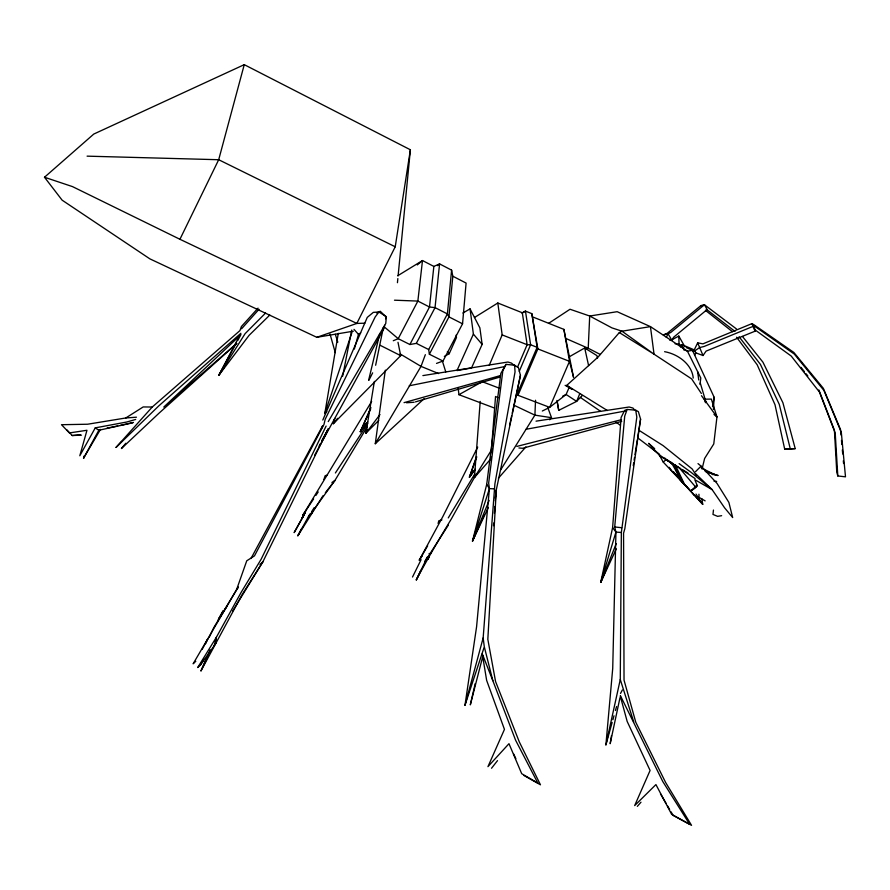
<?xml version="1.0" encoding="UTF-8"?>
<svg xmlns="http://www.w3.org/2000/svg" width="890" height="890" viewBox="0 0 890 890"><rect width="100%" height="100%" fill="white"/><g stroke="black" fill="none" stroke-linecap="round" stroke-linejoin="round"><path stroke-width="1.33" d="M635.705 410.179L636.817 417.11L621.354 532.487L620.274 679.504L605.901 744.874L612.721 668.401L615.936 532.087L614.712 526.969L624.724 416.064L627.161 409.433L635.705 410.179L638.364 411.636L640.577 419.134L624.825 528.749L623.556 533.199L624.035 680.127L635.794 722.279L665.609 782.466L691.541 825.341L673.152 815.429L671.049 811.836M535.546 400.244L534.901 415.141L500.681 469.876M713.446 409.467L714.136 397.229L692.476 350.382L686.379 347.612M496.297 489.934L487.831 639.343L495.574 681.562L519.304 741.915L540.464 784.802L524.01 775.524M514.631 365.212L515.043 371.898L494.907 483.782L483.159 637.919L464.969 705.269L476.584 626.76L489.433 488.632L488.655 483.081L502.839 370.707L506.021 364.377L514.631 365.212L518.447 367.692L520.439 375.369L496.008 491.28L495.274 498.189M493.472 525.734L493.672 522.975M494.384 513.33L494.896 506.443M495.307 500.925L496.008 491.28M490.835 458.862L474.448 477.518L480.211 401.412M490.646 459.529L490.857 456.793M491.18 452.687L495.541 396.495L498 397.663M616.347 548.83L600.717 582.383L612.609 527.592L621.12 417.443L624.024 411.614M436.523 363.409L442.998 361.04L462.555 323.804L466.093 283.076L452.821 276.212L451.597 270.137L439.582 263.907L433.853 266.41L422.494 260.548L397.741 275.733M322.814 420.036L367.27 317.396L373.31 312.368L378.929 312.012L386.36 316.673L385.748 323.515L328.243 421.604M451.597 270.137L447.392 313.914L428.702 349.559L429.369 354.242L442.998 361.04M452.821 276.212L448.949 316.885L429.369 354.242M397.441 282.697L397.841 278.581M398.108 275.844L410.379 149.776L244.261 64.659L93.784 134.056L44.5 177.244L62.133 200.172L149.887 258.868L316.807 337.31L353.386 331.18M433.853 266.41L429.503 307.005L409.889 344.519L398.219 338.69L384.413 327.019M713.457 510.048L712.979 514.431L717.618 516.356L721.634 515.677M312.09 513.308L312.368 510.994M488.365 507.478L472.49 541.131L486.708 484.405L500.814 373.444L506.021 364.377M384.591 325.284L384.246 327.987L314.682 455.157M699.974 384.458L700.808 378.005L687.403 351.149L650.445 326.63L617.171 311.7L589.703 316.017L570.023 309.253L548.518 323.426M424.041 398.731L375.28 443.732L385.326 370.162M316.807 337.31L356.823 323.437L395.227 246.786L410.379 149.776M633.257 465.57L633.691 462.845M634.114 460.108L634.548 457.382M634.982 454.645L637.34 439.627M637.774 436.89L640.577 419.134M374.378 381.398L365.901 433.152L378.695 420.481M611.519 735.552L610.173 743.695L619.974 697.749M326.786 411.603L324.805 413.516L338.289 333.316M712.545 406.63L714.136 397.229M334.128 419.657L333.327 423.729L400.7 355.655L397.997 342.294M342.65 376.225L351.695 330.068M375.647 365.245L383.379 327.286M509.603 425.286L511.661 415.841M512.24 413.138L520.439 375.369M475.193 683.587L470.309 704.869L482.947 655.752M368.683 380.063L379.785 333.55M702.043 469.052L704.635 458.439L713.769 443.954L716.962 416.932L711.344 399.098L704.524 399.187L705.492 402.714M214.145 645.806L216.081 642.858L216.337 637.329L197.702 667.544L200.283 665.231L214.145 645.806L216.337 637.329L241.123 592.395L261.115 559.298L326.107 426.088M438.103 523.453L438.803 520.784L441.941 519.86M244.261 64.659L218.695 159.722L179.936 239.277L72.502 186.611L44.5 177.244M605.901 744.874L612.153 722.402M612.887 719.754L613.989 715.783M615.468 710.498L616.57 706.538M334.829 418.389L333.327 423.729L337.622 418.333M354.342 349.047L358.47 334.373L360.695 332.849M483.949 647.887L464.969 705.269M607.125 567.353L600.717 582.383L615.936 532.087L612.609 527.592M83.538 458.239L98.846 430.259L100.425 429.425L83.538 458.239L84.35 455.636M428.947 555.594L427.701 559.476L429.203 557.24M480.745 522.374L472.49 541.131L489.433 488.632L486.708 484.405M324.805 413.516L351.995 332.27M385.648 318.809L386.36 316.673M367.214 429.258L365.901 433.152L379.997 414.54M323.882 479.465L325.173 475.683L327.431 475.104M475.293 469.531L469.43 477.196L476.45 456.615M195.789 661.292L193.13 663.806L236.506 589.836L246.753 560.8L254.484 555.861L323.971 424.474L325.184 419.301L375.202 316.918L378.929 312.012M474.982 469.241L469.43 477.196L476.773 456.87M425.342 354.676L421.014 366.38L375.28 443.732M600.717 582.383L616.214 543.701M321.112 429.57L322.658 425.754L250.98 558.497M579.724 393.781L576.631 401.39L558.753 410.346L556.906 400.455M472.49 541.131L489.166 500.391M489.266 365.267L502.171 334.907L497.81 303.001L474.481 317.507M694.745 355.21L695.758 352.841L694.256 349.87L682.052 344.697L680.405 346.922M517.468 367.336L527.136 344.708L522.308 312.779L497.81 303.001M519.248 371.341L530.618 344.775L525.456 311.099L522.308 312.779M569.288 387.117L566.107 394.481L549.675 407.353L517.991 395.305L537.86 348.913L531.831 313.658L525.456 311.099L522.041 313.147M321.735 440.973L328.199 429.024L262.862 561.835L242.225 594.42L200.995 670.871L210.196 649.845M367.804 421.938L360.328 431.695L370.896 407.486M481.846 519.871L484.038 514.865M444.332 356.389L449.194 353.742L456.448 337.577L456.147 335.074M470.053 308.897L473.391 334.117L456.982 370.585L471.5 367.982L482.135 344.386L479.877 327.865L470.053 308.897L462.889 313.024M205.668 643.637L207.882 638.731L202.152 649.422M366.702 422.761L360.328 431.695L370.663 408.988M469.43 477.196L472.29 471.021M200.995 670.871L206.758 658.478M209.15 637.418L213.811 627.584L238.32 586.933M476.15 474.37L451.508 518.659C439.36 538.795 427.378 559.087 416.286 579.935L420.903 570.256M416.286 579.935L427.311 557.24M694.256 349.87L697.671 342.839L702.922 343.851L751.928 323.615L753.919 324.716L793.847 352.451L823.339 388.329L840.494 429.536L840.994 434.976M412.515 577.031L421.103 559.665M666.298 337.366L668.078 333.761L670.804 332.426L704.435 304.758L736.497 328.966M368.972 380.175L372.654 372.843M477.719 447.091L443.031 516.222L419.279 560.188L422.361 555.66M323.048 495.674L297.861 535.758L301.699 528.415M409.889 344.519L416.342 343.373L435.043 307.628L439.582 263.907L437.48 265.654M269.781 315.071L249.1 335.33L218.795 375.313L240.856 333.294L158.843 405.84L116.056 447.403L152.257 407.019L239.944 330.602L241.401 326.53L258.055 308.129M319.132 446.068L320.422 443.632M321.724 441.195L328.199 429.024M360.328 431.695L364.767 423.329M227.351 605.745L218.406 619.44L222.967 610.907M620.497 693.477L622.355 689.995M427.278 557.151L424.741 561.879L448.293 525.189M224.191 367.247L218.795 375.313L236.373 342.995M237.674 340.603L240.934 334.618L163.76 407.075L236.684 343.406M297.861 535.758L309.731 514.264M135.669 419.446L126.792 422.005L95.252 427.868L79.811 455.758L86.964 430.271L69.387 432.941L61.499 424.708L87.598 424.23L125.768 417.977L136.459 417.199M304.903 513.274L294.145 532.62L304.113 514.865M671.883 340.325L673.608 337.254L707.172 309.531L704.435 304.758L700.864 305.659L667.278 333.272L663.284 334.918L668.078 333.761L671.883 340.325L669.658 340.036M218.406 619.44L223.179 611.041M200.283 665.231L203.788 659.234M304.858 513.23L302.088 517.969L305.626 511.494M419.279 560.188L427.645 545.848M371.642 401.446L302.889 515.143L304.547 512.963M448.26 517.913L474.748 474.047M367.292 426.711L334.907 480.489L308.407 517.112L310.577 513.563M312.023 511.194L314.203 507.645M232.724 610.907L262.862 561.835L259.991 564.527M474.448 477.518L491.981 449.183M218.795 375.313L245.117 333.639L265.543 313.069M335.397 472.968L367.793 423.573M302.889 515.143L313.614 498.889M315.906 495.418L318.208 491.936M695.758 352.841L703.022 355.522L706.104 351.105L755.02 331.202L754.186 325.918L704.068 346.488L699.529 347.589L694.868 350.816L692.943 351.138M236.506 589.836L238.064 587.678M325.362 492.715L329.979 486.786M330.757 485.807L334.907 480.489L331.926 482.491M491.536 768.248L497.51 760.616M125.813 443.264L121.407 448.549L159.177 413.038L236.785 343.518M701.353 393.48L691.652 378.895L654.039 354.187L650.445 326.63L621.999 331.191L619.329 332.571L598.102 357.024L566.763 385.37L571.97 389.219L565.128 385.337M637.34 806.373L640.978 802.202M498.389 478.208L525.879 446.902M549.697 419.769L551.533 417.688L547.795 407.564M241.591 328.777L259.001 309.308M116.056 447.403L121.819 441.429M582.26 395.538L576.631 401.39L566.107 394.481L562.569 396.261M695.468 471.733L701.075 466.126L717.029 483.426L728.865 502.394L732.67 517.557L724.582 507.812L712.111 489.611L695.513 473.614M695.079 487.931L691.018 490.902L696.848 485.284M677.257 473.291L673.719 464.613L683.231 483.359L663.273 462.121L666.332 459.34M417.299 264.931L422.494 260.548L417.855 301.076L398.219 338.69L393.28 340.736M691.018 490.902L697.426 486.018L694.812 479.699L712.111 489.611L691.152 472.379L679.115 463.623M125.768 417.977L143.201 406.941L152.257 407.019M568.632 357.157L584.697 347.979L596.923 355.611L597.524 358.258M458.194 387.962L458.906 394.682L481.101 382.355M670.66 340.481L678.803 336.064L684.922 346.889M585.776 349.503L588.223 348.268L600.361 354.487M542.322 411.024L549.675 407.353L569.5 361.34L563.893 329.378L532.832 316.985M376.637 312.991L380.253 311.278L385.593 316.451M132.721 422.817L98.846 430.259L95.252 427.868M624.602 410.446L627.161 409.433M133.433 422.416L120.361 425.431M415.485 401.868L500.28 376.948M404.049 402.647L500.325 375.613M621.721 421.359L522.552 448.282L518.914 447.97M516.868 446.413L621.454 419.668M409.267 385.771L504.363 366.647M107.067 428.09L117.703 425.965M526.034 429.291L626.115 410.868M429.047 553.647L431.261 553.28M422.884 375.602L507.934 362.019L511.516 363.131L514.932 366.113M692.476 350.382L687.403 351.149L683.687 349.447M536.036 421.159L629.141 407.008L632.968 408.054L634.348 409.712M66.861 429.87L72.224 435.533L80.412 434.776M700.864 305.659L703.033 305.515M406.519 402.77L414.15 402.258M742.46 336.464L762.919 362.163L782.9 402.714L795.215 448.616L784.713 449.228L775.001 404.705L757.179 364.767L736.586 337.21M784.713 449.228L795.215 448.616M72.224 435.533L81.502 435.154M364.889 323.181L356.823 323.437L179.936 239.277M87.087 156.151L218.695 159.722L395.227 246.786M394.481 300.197L417.855 301.076L429.503 307.005L435.043 307.628L447.392 313.914L448.949 316.885L462.555 323.804M489.433 488.632L494.339 488.844M712.122 474.492L714.815 474.659L701.242 467.862M615.936 532.087L621.354 532.487M714.014 481.212L716.684 481.412M614.712 526.969L621.654 527.714M818.867 389.942L834.419 430.237L836.767 472.145L837.802 475.961L845.5 476.829L841.317 432.384L823.94 390.454L794.258 354.042L754.186 325.918M675.076 343.762L679.059 344.297L682.719 345.954M715.627 475.149L718.141 475.516L705.503 471.567M551.533 417.688L534.901 415.141L513.986 405.239M664.596 351.695C677.624 353.942 691.964 364.055 693.232 378.05M458.906 394.682L494.017 407.876M482.269 381.71L499.757 388.363M705.014 470.932L714.815 474.659M665.231 458.717L671.839 463.712L675.632 465.159M502.171 334.907L527.136 344.708L530.618 344.775L537.126 347.322L537.86 348.913L569.5 361.34L573.527 377.293L563.893 329.378M438.603 373.578L421.014 366.38L400.111 353.92M565.606 338.356L588.223 348.268L589.703 316.017L611.919 327.876L621.999 331.191L654.039 354.187L619.329 332.571M654.662 448.649L648.599 443.331L660.335 456.225L665.409 458.461M416.342 343.373L428.702 349.559M380.186 345.32L400.7 355.655M667.311 460.386L673.296 463.734M705.136 500.87L699.062 497.377L698.939 494.217M660.335 456.225L679.882 468.118M682.185 469.508L687.937 473.002M566.763 385.37L607.403 410.546M638.753 430.17L663.117 445.623L692.164 468.963L696.47 475.638M580.336 397.418L600.505 411.291M674.398 464.602L695.101 478.564M615.969 422.149L620.297 425.231M754.575 329.556L791.221 356.045L819.456 392.067L835.221 433.085L837.802 475.961M637.718 437.869L658.633 453.711M706.293 309.197L734.973 331.403M705.481 310.376L732.47 331.703M698.005 463.601L701.075 466.126M714.002 414.428L716.962 416.932L701.476 395.683M651.102 447.559L661.237 456.236M667.8 460.175L671.839 463.712M677.88 476.528L672.395 471.745L669.202 467.317M684.721 484.794L694.378 495.307M679.782 479.488L684.81 484.983L675.988 466.371L679.026 476.862M447.347 351.717L449.194 353.742M677.791 476.818L673.396 471.7M679.637 478.853L690.718 491.08M692.565 493.116L702.733 504.33L701.876 498.856M354.009 329.367L358.47 334.373M681.807 481.479L702.733 504.33L696.013 494.095M695.88 487.32L679.092 467.606M473.391 334.117L482.135 344.386M801.011 367.359L804.415 371.664M806.118 373.811L807.82 375.958M739.089 336.732L760.449 364.444L779.273 404.372L790.298 448.916M658.544 453.611L663.273 462.121M660.48 793.88L666.12 803.459M667.522 805.851L669.636 809.444M671.071 462.199L683.231 483.359M704.146 398.709L705.97 402.124L700.274 383.012M620.486 695.824L662.783 781.542L689.672 824.318L671.627 814.317L655.93 784.58L634.67 805.595L650.089 770.462L627.172 721.445L620.241 695.98M513.541 753.808L515.866 758.636M703.022 355.522L697.671 342.839M755.02 331.202L751.928 323.615M492.838 680.683L482.269 653.794L486.641 680.372L504.452 729.399L487.954 766.646L508.98 743.684L521.707 773.699L537.849 783.089L515.599 740.213L492.838 680.683L484.282 646.707L483.159 637.919M682.052 344.697L683.921 349.892M633.758 722.001L620.274 679.504M335.296 334.251L337.811 342.183M442.497 361.429L445.768 371.931M330.045 334.084L335.285 352.674M584.697 347.979L588.602 365.612M557.34 402.213L558.753 410.346M531.831 313.658L537.126 347.322L517.646 392.801L517.991 395.305M697.593 371.575L698.761 379.997M841.484 440.405L841.851 444.488M842.341 449.917L842.719 454M843.331 460.786L843.575 463.512M678.803 336.064L679.059 344.297"/></g></svg>
